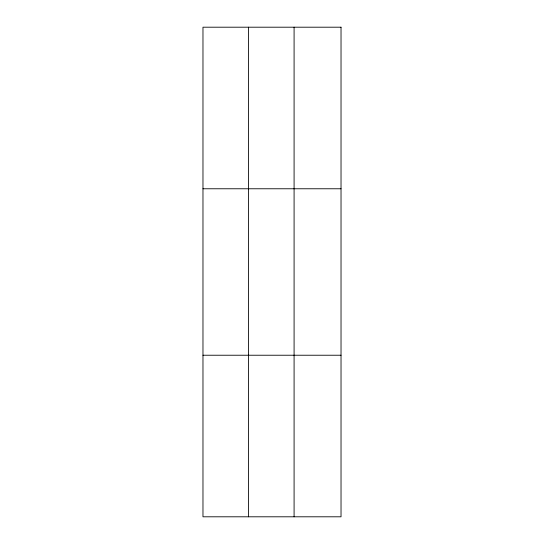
<?xml version="1.0" encoding="UTF-8"?>
<svg xmlns="http://www.w3.org/2000/svg" width="544" height="544" viewBox="0 0 544 544"><rect width="100%" height="100%" fill="white"/><g stroke="black" fill="none" stroke-linecap="round" stroke-linejoin="round"><path stroke-width="0.82" d="M248.533 27.2L248.533 516.8M294.086 27.2L294.086 516.8M202.973 188.768L341.027 188.768M202.973 355.232L341.027 355.232M341.027 27.2L341.027 516.8L202.973 516.8L202.973 27.2L341.027 27.2"/></g></svg>
